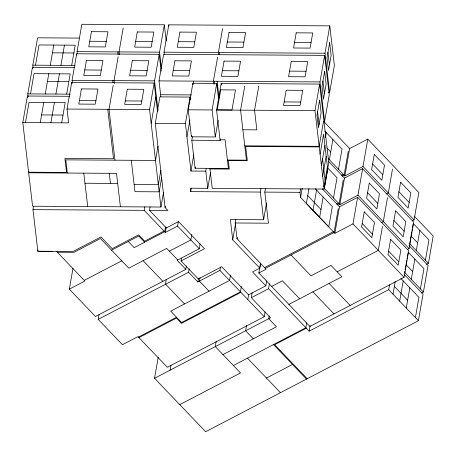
<?xml version="1.0" encoding="UTF-8"?>
<svg xmlns="http://www.w3.org/2000/svg" width="456" height="456" viewBox="0 0 456 456"><rect width="100%" height="100%" fill="white"/><g stroke="black" fill="none" stroke-linecap="round" stroke-linejoin="round"><path stroke-width="0.68" d="M163.505 192.358L160.945 207.03L32.581 206.209L22.8 122.573L27.434 96.028L69.768 96.301M28.135 96.672L27.81 93.879L32.444 67.328L74.778 67.602M33.145 67.972L32.815 65.179L37.591 37.819L79.224 38.087M25.502 122.59L29.03 102.361L65.197 102.594L61.668 122.824M30.512 93.896L34.04 73.661L70.207 73.895L66.679 94.124M35.517 65.197L39.051 44.962L75.217 45.195L71.683 65.425M28.91 171.433L28.671 172.801L116.497 173.36L120.401 206.767M40.242 122.687L43.776 102.452M45.252 93.987L48.781 73.758M50.263 65.288L53.791 45.058M164.017 231.067L144.637 241.178L138.618 234.88L112.199 248.662L100.964 236.915L72.926 251.535L37.854 251.313L32.98 209.629L33.59 206.135M50.895 122.755L54.429 102.52M55.906 94.056L59.434 73.826M60.916 65.356L64.444 45.127M37.854 251.313L38.099 249.916M22.8 122.573L68.662 122.869L67.043 109.035L71.677 82.49L154.179 83.02L157.525 111.612M72.379 83.106L72.054 80.336L76.688 53.791L159.19 54.321L161.173 71.278M77.303 53.711L77.064 51.636L81.841 24.282L164.342 24.806L166.24 41.057M186.424 265.865L185.814 269.359L95.469 316.487L69.34 289.161L73 268.202M113.179 85.392L109.007 109.303L114.952 160.176M118.189 56.692L114.017 80.604L114.348 83.431M123.2 27.993L119.022 51.91L119.352 54.731M265.09 311.847L264.235 316.738L167.323 367.291L137.997 336.619L122.464 344.719L98.228 319.377L99.083 314.486M160.945 207.03L149.551 109.565L154.179 83.02M158.027 110.546L154.555 80.866L159.19 54.321M161.464 68.417L159.566 52.166L164.342 24.806M151.164 123.399L155.798 96.854M160.877 96.837L159.007 80.894L163.641 54.349L324.626 55.381L329.238 94.837L324.604 121.381L323.201 121.37M164.263 54.27L164.017 52.195L168.794 24.835L329.773 25.867L334.39 65.322L329.614 92.682L328.212 92.671M150.121 206.881L149.511 210.376L167.922 210.495L165.089 207.531L155.257 123.422L159.891 96.877L190.049 97.071L190.374 99.841M178.41 221.188L177.555 226.079L165.34 232.452L144.199 210.341L144.808 206.847M157.998 146.085L155.496 160.438L65.801 159.862L67.34 173.046M160.837 170.356L158.335 184.708L134.132 184.555M161.675 177.481L159.167 191.833L134.965 191.674L131.294 160.278M165.089 207.531L165.334 206.135M165.511 226.974L164.679 231.756L134.184 247.665L128.273 241.486M165.34 232.452L166.195 227.561M206.249 168.35L205.764 171.142L190.961 171.046L185.415 123.616L190.049 97.071M218.207 120.202L215.278 136.965L191.412 136.811L188.254 109.81L192.888 83.266L216.754 83.419L218.618 99.345M186.954 136.783L189.884 120.019M166.32 279.283L165.488 284.065L184.503 303.958M191.412 136.811L191.657 135.415M220.066 139.798L225.064 139.832L228.416 168.463L195.088 168.253L191.811 140.231L192.421 136.743M404.05 274.318L423.043 294.183L418.408 320.728L205.645 431.718L154.55 378.28L158.209 357.322M190.961 171.046L193.766 154.977M260.957 188.579L260.347 192.067L190.739 191.623L191.349 188.129M195.088 168.253L195.333 166.856M266.663 280.93L265.814 285.821L248.554 294.821L221.719 266.76L198.297 278.981L181.066 260.957L181.556 258.164M217.575 57.331L213.397 81.242L213.721 84.012M222.579 28.631L218.407 52.543L218.652 54.623M215.278 136.965L212.125 109.964L216.754 83.419M191.794 234.504L190.842 239.97L169.358 251.176M170.082 370.175L170.937 365.29M191.811 140.231L220.134 140.414L216.577 109.993L221.211 83.448L319.616 84.081L328.787 162.513L324.153 189.058L212.228 188.345L209.891 168.35M98.228 319.377L188.573 272.243L189.183 268.749M190.739 191.623L190.34 188.203L207.771 188.317L210.455 172.944M185.814 269.359L177.156 260.302L199.261 248.776L200.11 243.886M220.134 140.414L220.379 139.017M188.573 272.243L197.824 281.916L198.434 278.428M200.013 277.67L199.42 281.084L209.047 291.156M244.752 86.235L240.58 110.147L246.428 160.17L227.43 160.05M197.824 281.916L219.923 270.391L220.533 266.897M258.717 86.321L254.545 110.238L256.842 129.863L242.877 129.772M300.595 188.83L299.985 192.324L300.589 197.499L334.852 233.335L339.486 206.79L357.607 197.334L408.701 250.777L404.067 277.322L309.92 326.439L258.826 272.996L266.087 269.211L237.063 238.853L235.205 222.984L235.815 219.49M265.814 285.821L252.55 271.947L259.806 268.162L232.725 239.833L235.53 223.771M216.247 341.128L215.289 346.594L240.5 372.957L179.755 404.643M230.502 274.991L229.55 280.457L170.715 311.152L181.602 322.534L240.432 291.84L241.389 286.374M237.063 238.853L237.308 237.456M235.205 222.984L268.441 223.201L264.805 192.096L265.409 188.607M247.796 299.541L248.651 294.65M232.725 239.833L230.354 219.53L263.585 219.746L266.509 202.977M154.55 378.28L270.511 317.786L251.313 297.711L252.162 292.82M246.571 325.305L245.619 330.771L253.297 338.802M258.826 272.996L260.536 263.215M259.806 268.162L260.661 263.272M251.313 297.711L268.573 288.705L269.422 283.814M269.234 315.968L268.755 318.704L276.433 326.735L222.967 354.625M324.153 189.058L314.982 110.626L319.616 84.081M324.604 121.381L319.992 81.926L324.626 55.381M329.614 92.682L325.003 53.227L329.773 25.867M300.589 197.499L302.174 188.419M308.934 188.681L306.369 203.376L328.765 226.803L332.299 206.568L315.142 188.624M323.332 122.413L319.16 146.33L244.758 145.852M320.083 154.242L323.6 134.11L327.425 166.862L323.914 187L323.908 186.105M325.459 137.438L326.302 132.593M313.038 210.353L316.572 190.118M321.406 165.534L324.917 145.396M322.66 176.267L326.171 156.129M324.364 188.425L327.892 168.196L337.024 177.743L333.49 197.972M329.369 159.725L332.903 139.496M319.639 217.25L323.167 197.02M306.694 322.922L305.856 327.704L233.381 365.518M268.573 288.705L309.162 331.159L310.137 325.573M338.5 169.279L342.028 149.044L324.872 131.1M338.255 208.614L334.083 232.531L265.318 268.402M343.265 179.915L339.093 203.832L337.218 204.807M348.276 151.215L344.098 175.132L342.228 176.107M324.159 188.214L339.862 204.636L344.497 178.091L362.617 168.64L413.712 222.078L409.078 248.623L407.202 249.603M328.189 158.494L344.873 175.936L349.644 148.582L367.77 139.126L418.859 192.563L414.088 219.923L412.213 220.903M334.852 233.335L352.972 223.885L357.607 197.334M339.862 204.636L357.983 195.185L362.617 168.64M344.873 175.936L362.993 166.486L367.77 139.126M382.47 226.45L378.298 250.367L337.138 271.833M387.48 197.75L383.302 221.667L381.433 222.642M392.485 169.051L388.312 192.968L386.443 193.942M309.162 331.159L388.706 289.663L389.561 284.772M393.015 294.171L395.221 281.551M399.684 301.148L403.218 280.913M404.922 271.155L404.694 272.449L423.419 292.028L421.532 293.008M405.145 269.855L405.373 268.561M405.601 267.267L405.937 265.324M406.775 260.524L406.051 264.674L412.651 271.576M407.02 259.139L408.228 252.214L423.955 268.664L420.421 288.899M410.383 239.862L409.705 243.749L428.423 263.329L426.542 264.315M410.611 238.568L410.947 236.624M411.785 231.825L411.061 235.974L417.656 242.877M412.024 230.44L412.27 229.054M412.509 227.669L413.233 223.514L428.965 239.964L425.431 260.199M406.285 308.045L409.813 287.816M411.295 279.346L414.823 259.116M416.299 250.652L419.833 230.417M415.416 317.598L418.944 297.363L400.835 278.422M423.419 292.028L428.047 265.483L409.06 245.619M428.423 263.329L433.2 235.969L414.213 216.11M111.595 250.184L138.755 236.02L144.666 242.199M84.235 280.389L121.758 260.815M69.34 289.161L84.873 281.056L56.55 251.433M341.447 175.309L343.328 174.329M181.066 260.957L204.487 248.737L178.53 221.587L166.32 227.954L149.511 210.376M336.442 204.003L338.318 203.023M264.548 267.598L333.313 231.722M138.271 337.183L176.529 317.228M138.96 337.628L176.438 318.077L181.482 323.35L240.916 292.347M271.656 286.414L282.452 280.782L299.66 298.777M288.859 304.408L341.852 276.763L330.982 265.392L310.958 275.84L291.025 254.989M306.335 328.206L274.683 344.719L307.207 378.736M266.481 378.041L292.53 364.452M178.239 41.684L194.763 41.792M227.379 42.003L243.903 42.106M294.53 42.431L311.06 42.539M89.764 41.257L106.288 41.365M135.626 41.553L152.15 41.661M77.064 51.636L159.566 52.166M164.017 52.195L325.003 53.227M52.434 52.828L73.861 52.97M32.815 65.179L75.154 65.447M173.229 70.384L189.753 70.492M222.368 70.697L238.893 70.805M289.526 71.13L306.05 71.239M84.753 69.956L101.278 70.064M130.615 70.252L147.14 70.355M72.054 80.336L154.555 80.866M159.013 80.894L319.992 81.926M47.424 81.527L68.85 81.664M27.81 93.879L70.144 94.147M160.626 94.728L191.389 94.928M79.401 100.622L95.925 100.725M125.263 100.913L141.793 101.021M284.151 101.933L300.675 102.036M67.043 109.035L149.551 109.565M188.254 109.81L212.125 109.964M216.577 109.993L314.982 110.626M41.599 114.912L63.025 115.054M155.257 123.422L185.415 123.616M319.223 146.906L245.653 146.433L247.323 160.7L228.291 160.575L229.288 169.068L209.959 168.948M28.603 172.186L66.536 172.431L64.9 158.449L113.544 158.756L107.758 109.297M84.976 183.244L117.676 183.454M264.805 192.096L299.985 192.324M32.98 209.629L144.199 210.341M38.994 251.227L52.098 251.307M57.302 252.219L73.957 252.328L100.44 238.516L128.786 268.168L166.691 248.395L177.772 259.983M372.592 164L382.823 174.705M398.932 191.782L409.163 202.487M324.193 121.957L349.644 148.582M362.993 166.486L414.088 219.923M326.901 147.955L330.725 151.956M367.582 192.7L377.819 203.404M393.921 220.482L404.158 231.186M328.343 161.196L344.497 178.091M357.983 195.185L409.078 248.623M362.207 223.503L372.438 234.207M388.58 251.085L398.812 261.79M322.352 188.869L339.486 206.79M352.972 223.885L404.067 277.322M307.726 195.601L320.995 209.481M394.372 286.396L407.641 300.276M388.706 289.663L418.408 320.728M329.089 283.427L350.151 305.452M312.901 291.868L333.963 313.893M177.555 226.079L199.261 248.776M219.923 270.391L264.235 316.738M273.52 344.576L306.523 379.096M247.471 358.165L280.474 392.684M143.133 260.684L162.866 281.329M327.972 52.246L329.454 64.934M322.962 80.946L324.45 93.634M317.587 111.748L319.069 124.437M322.574 158.813L325.088 180.28M260.347 192.067L263.585 219.746M219.228 52.548L219.473 54.663M221.211 83.448L221.377 84.862M217.13 81.265L219.074 97.88M214.217 81.248L214.542 84.018M205.764 171.142L207.771 188.317M193.264 81.117L193.589 83.881M192.888 83.266L193.048 84.651M168.794 24.835L168.959 26.248M117.779 51.898L118.11 54.726M112.769 80.598L113.02 82.718M109.275 173.314L110.455 183.403M76.688 53.791L76.847 55.176M83.796 173.155L87.706 206.562M71.677 82.49L71.843 83.876M32.444 67.328L32.604 68.736M27.434 96.028L27.599 97.436M81.442 88.92L78.797 104.082L95.321 104.19L97.972 89.028L81.442 88.92M86.429 60.363L83.784 75.525L100.309 75.633L102.953 60.471L86.429 60.363M91.439 31.663L88.789 46.825L105.319 46.934L107.964 31.772L91.439 31.663M127.309 89.216L124.659 104.378L141.189 104.481L143.834 89.319L127.309 89.216M132.291 60.659L129.646 75.821L146.171 75.924L148.816 60.762L132.291 60.659M137.302 31.96L134.657 47.122L151.181 47.224L153.826 32.062L137.302 31.96M174.904 60.791L172.26 75.953L188.784 76.055L191.429 60.893L174.904 60.791M179.915 32.091L177.264 47.253L193.789 47.361L196.439 32.199L179.915 32.091M224.044 61.104L221.394 76.266L237.924 76.374L240.568 61.212L224.044 61.104M229.049 32.404L226.404 47.566L242.928 47.675L245.579 32.513L229.049 32.404M220.738 89.861L217.238 109.902L231.979 109.999L235.478 89.957L220.738 89.861M286.191 90.237L283.546 105.399L300.071 105.501L302.716 90.339L286.191 90.237M291.202 61.537L288.551 76.699L305.075 76.802L307.726 61.64L291.202 61.537M296.206 32.838L293.561 48L310.086 48.102L312.73 32.94L296.206 32.838M319.627 100.046L316.983 115.214L318.465 127.897L321.115 112.735L319.627 100.046M324.638 71.353L321.993 86.515L323.475 99.203L326.12 84.041L324.638 71.353M329.648 42.653L326.998 57.815L328.485 70.503L331.13 55.341L329.648 42.653M364.247 211.801L361.602 226.968L371.834 237.667L374.484 222.505L364.247 211.801M369.257 183.107L366.613 198.269L376.844 208.973L379.489 193.811L369.257 183.107M374.268 154.407L371.617 169.569L381.854 180.274L384.499 165.112L374.268 154.407M390.621 239.389L387.976 254.551L398.208 265.255L400.858 250.093L390.621 239.389M395.597 210.889L392.952 226.051L403.184 236.755L405.829 221.593L395.597 210.889M400.607 182.189L397.957 197.351L408.194 208.056L410.839 192.894L400.607 182.189"/></g></svg>
